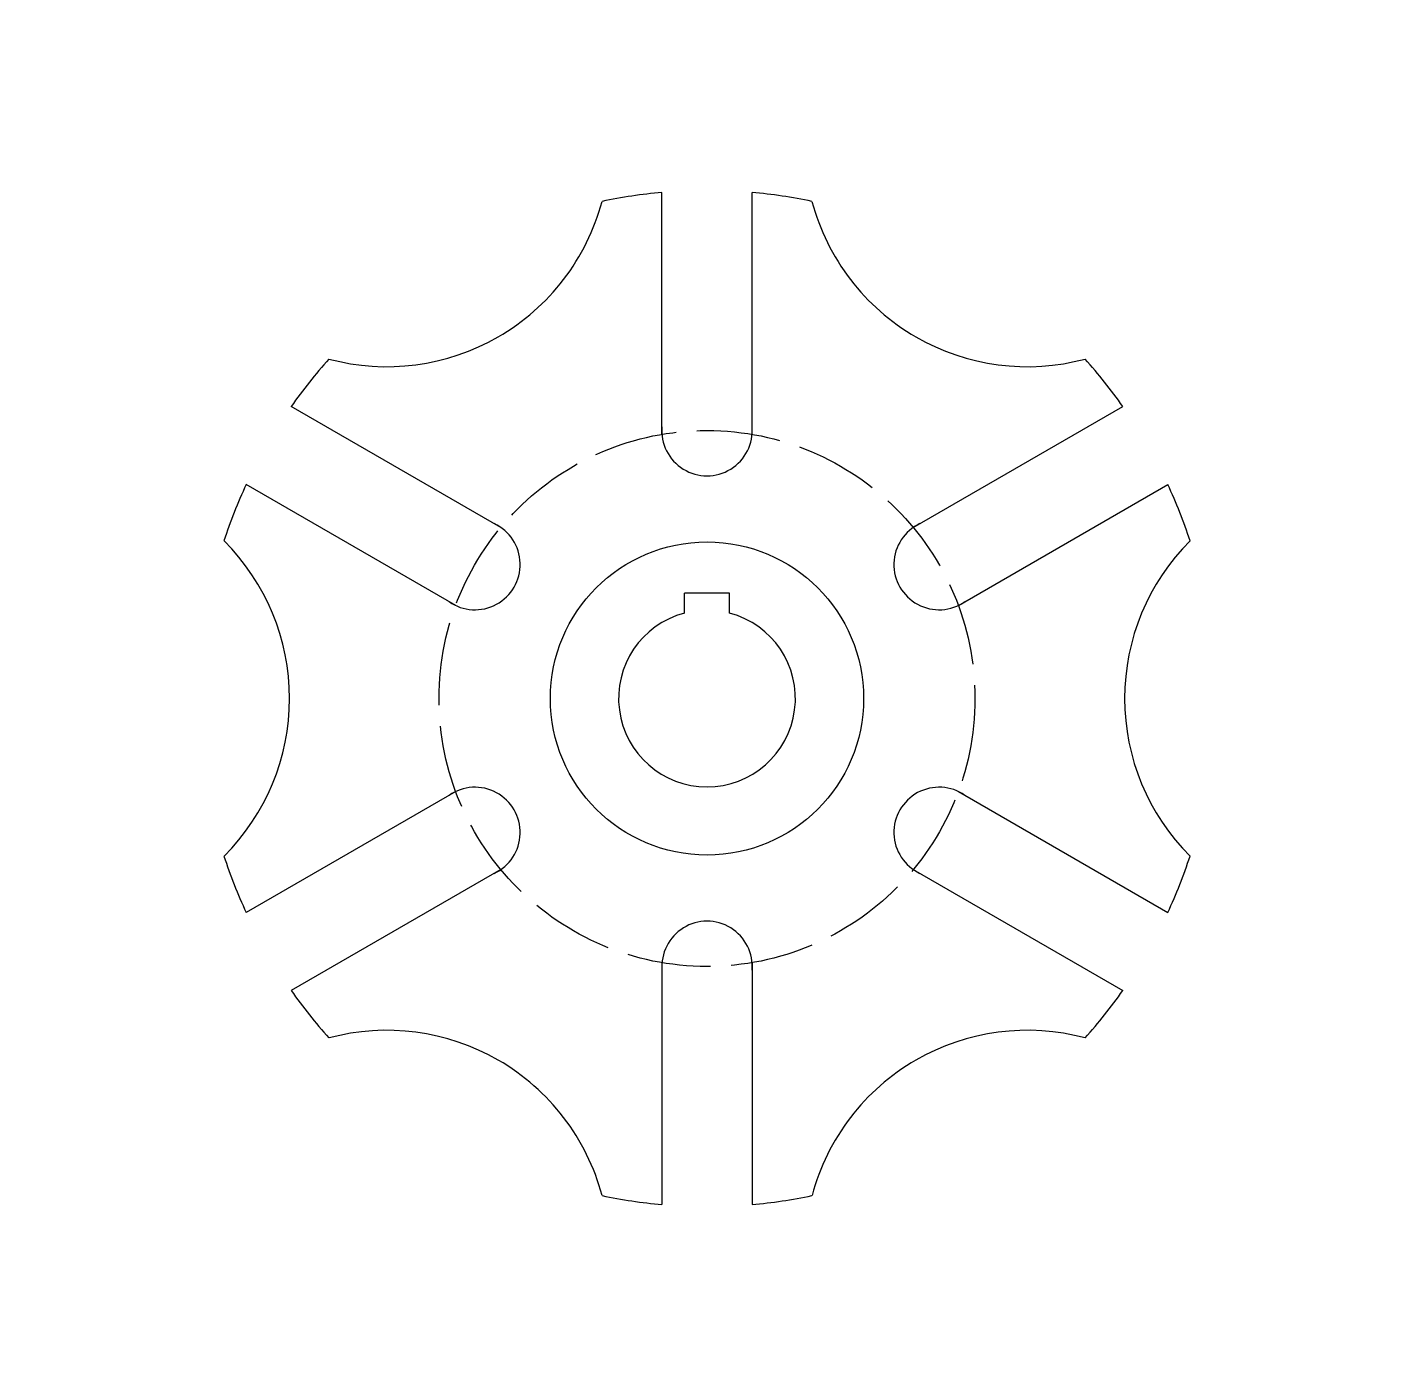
# Paper-space layout 'Layout1' of a CAD drawing. Header units: inches. Extents: x 5 to 200, y 4 to 197.
import ezdxf

# ---------------------------------------------------------------- set-up
doc = ezdxf.new("R2010")
doc.units = ezdxf.units.IN
doc.header["$MEASUREMENT"] = 0
doc.linetypes.add('ACAD_ISO02W100', pattern=[15, 12, -3])
doc.layers.add('Layer1', color=7, linetype='ACAD_ISO02W100')

# ---------------------------------------------------------------- blocks, each defined once
blk = doc.blocks.new('*U8')
for p, q in [((-37.93, 12.92), (-37.93, 47.68)), ((-24.97, 12.92), (-24.97, 47.68))]:
    blk.add_line(p, q)
for centre, radius, start, end in [((-31.45, 13.47), 6.5, 175.1576, 4.8424), ((60.55, -25.03), 32, 134.9389, 225.0611)]:
    blk.add_arc(centre, radius, start, end)
blk = doc.blocks.new('*U10')
at = {"color": 0, "linetype": 'ByBlock', "lineweight": -2, "transparency": 16777216}
for p, rotation in [((2283.04, 1682.01), 60.00000000000001), ((2251.59, 1656.98), 120), ((2326.4, 1627.54), 299.9999999999999), ((2257.55, 1617.23), 180), ((2294.95, 1602.51), 239.9999999999999)]:
    blk.add_blockref('*U8', p, dxfattribs=dict(at, rotation=rotation))
blk.add_blockref('*U8', (2320.44, 1667.29), dxfattribs=at)

psp = doc.layouts.get("Layout1")

# ---------------------------------------------------------------- linework, layer by layer
for p, q in [((99.03, 113.12), (99.03, 115.96)), ((105.53, 115.96), (99.03, 115.96)), ((105.53, 113.12), (105.53, 115.96))]:
    psp.add_line(p, q)
psp.add_circle((102.28, 100.84), 22.5)
for radius, start, end in [(73, 95.0902, 101.923), (73, 78.077, 84.9098), (73, 138.077, 144.9098), (73, 35.0902, 41.923), (73, 155.0902, 161.923), (73, 18.077, 24.9098), (12.7, 104.8272, 75.1728), (73, 198.077, 204.9098), (73, 335.0902, 341.923), (73, 215.0902, 221.923), (73, 318.077, 324.9098), (73, 258.077, 264.9098), (73, 275.0902, 281.923)]:
    psp.add_arc((102.28, 100.84), radius, start, end)
at = {"layer": 'Layer1'}
psp.add_circle((102.28, 100.84), 38.5, dxfattribs=at)

# ---------------------------------------------------------------- block references
psp.add_blockref('*U10', (-2186.71, -1541.42))

doc.saveas('drawing.dxf')
